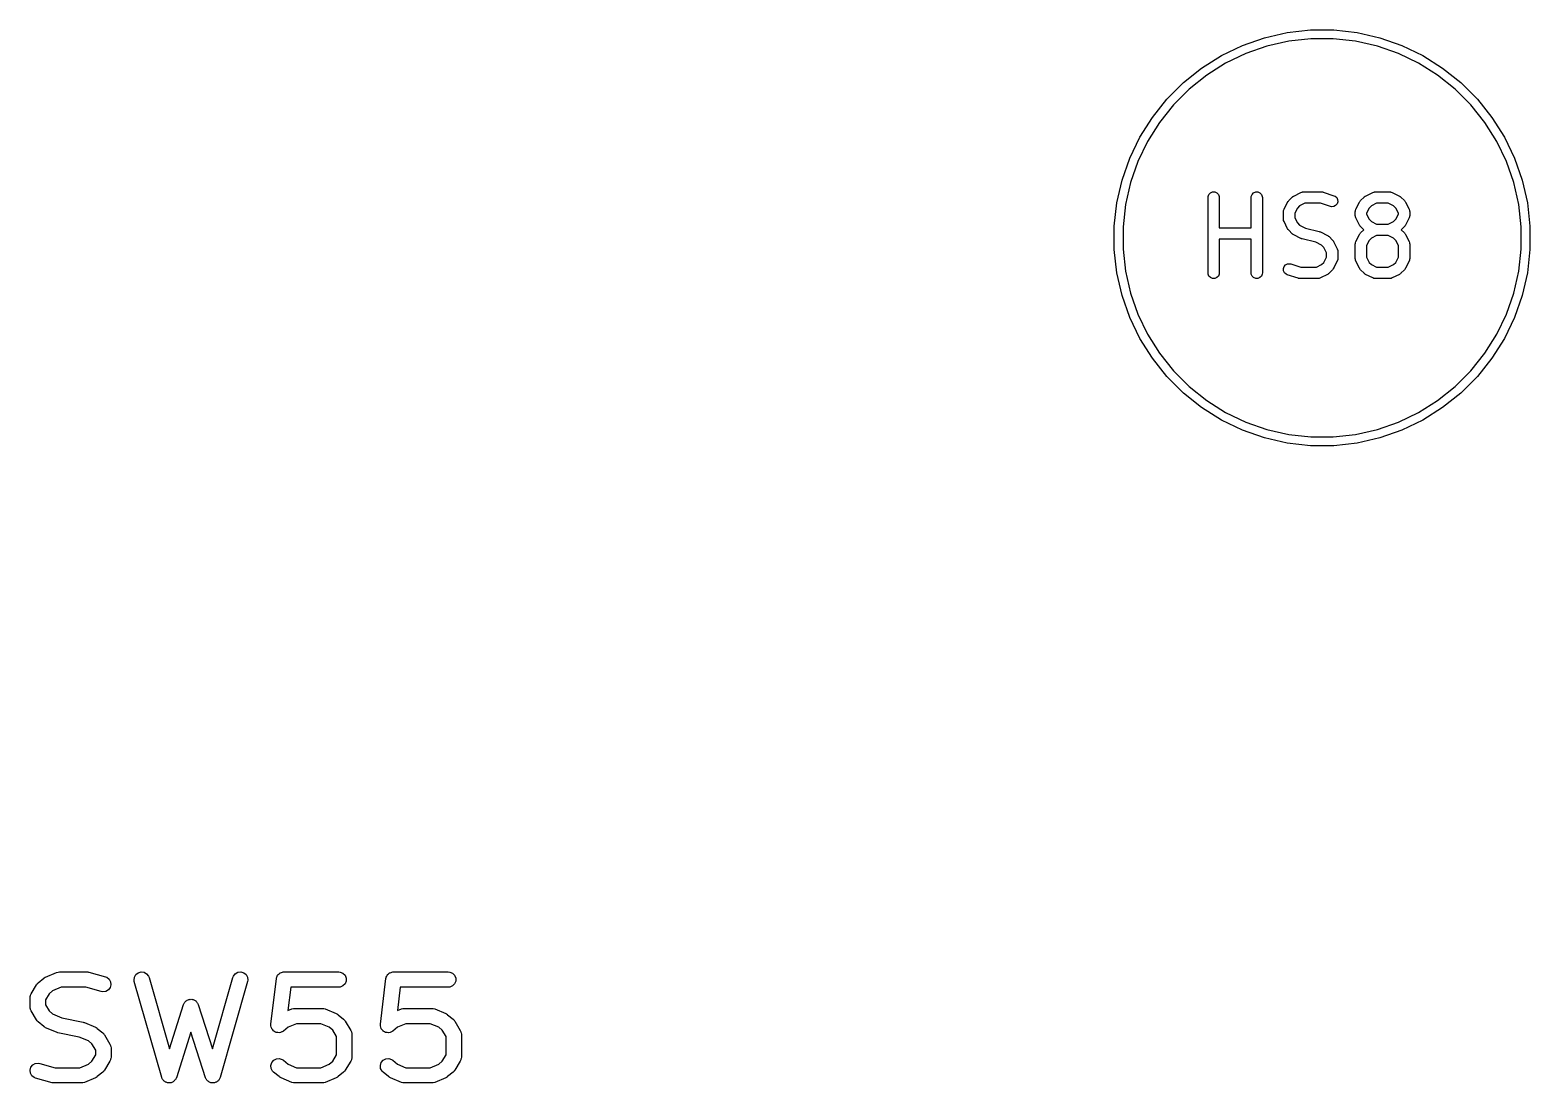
# Model space of a CAD drawing. Extents: x 2.5 to 13.9, y -9.4 to -3.9.
# Drawn here: x 11.767 to 12.55, y -7.878 to -7.328 of the extents above; entities that cross this region are included whole.
import ezdxf

# ---------------------------------------------------------------- set-up
doc = ezdxf.new("R2010")
doc.units = 0
doc.header["$MEASUREMENT"] = 0
doc.layers.add('BLACK', color=7, linetype='CONTINUOUS')

msp = doc.modelspace()

# ---------------------------------------------------------------- linework, layer by layer
at = {"layer": 'BLACK', "linetype": 'CONTINUOUS'}
for p, q in [((12.40031, -7.33645), (12.41181, -7.33243)), ((12.41181, -7.33243), (12.42369, -7.32972)), ((12.42446, -7.33421), (12.41307, -7.33681)), ((12.42369, -7.32972), (12.4358, -7.32835)), ((12.43606, -7.33291), (12.42446, -7.33421)), ((12.4358, -7.32835), (12.44799, -7.32835)), ((12.44773, -7.33291), (12.43606, -7.33291)), ((12.45933, -7.33421), (12.44773, -7.33291)), ((12.44799, -7.32835), (12.4601, -7.32972)), ((12.47071, -7.33681), (12.45933, -7.33421)), ((12.4601, -7.32972), (12.47198, -7.33243)), ((12.47198, -7.33243), (12.48348, -7.33645)), ((12.37901, -7.34822), (12.38933, -7.34174)), ((12.38933, -7.34174), (12.40031, -7.33645)), ((12.40206, -7.34067), (12.39154, -7.34573)), ((12.41307, -7.33681), (12.40206, -7.34067)), ((12.48173, -7.34067), (12.47071, -7.33681)), ((12.49225, -7.34573), (12.48173, -7.34067)), ((12.48348, -7.33645), (12.49446, -7.34174)), ((12.49446, -7.34174), (12.50477, -7.34822)), ((12.36949, -7.35582), (12.37901, -7.34822)), ((12.39154, -7.34573), (12.38165, -7.35194)), ((12.50213, -7.35194), (12.49225, -7.34573)), ((12.50477, -7.34822), (12.5143, -7.35582)), ((12.36087, -7.36444), (12.36949, -7.35582)), ((12.37253, -7.35922), (12.36427, -7.36748)), ((12.38165, -7.35194), (12.37253, -7.35922)), ((12.51126, -7.35922), (12.50213, -7.35194)), ((12.51952, -7.36748), (12.51126, -7.35922)), ((12.5143, -7.35582), (12.52292, -7.36444)), ((12.35327, -7.37396), (12.36087, -7.36444)), ((12.52292, -7.36444), (12.53051, -7.37396)), ((12.34679, -7.38428), (12.35327, -7.37396)), ((12.36427, -7.36748), (12.35699, -7.3766)), ((12.52679, -7.3766), (12.51952, -7.36748)), ((12.53051, -7.37396), (12.537, -7.38428)), ((12.35699, -7.3766), (12.35078, -7.38649)), ((12.53301, -7.38649), (12.52679, -7.3766)), ((12.3415, -7.39526), (12.34679, -7.38428)), ((12.35078, -7.38649), (12.34572, -7.397)), ((12.53807, -7.397), (12.53301, -7.38649)), ((12.537, -7.38428), (12.54228, -7.39526)), ((12.33748, -7.40676), (12.3415, -7.39526)), ((12.34572, -7.397), (12.34186, -7.40802)), ((12.54193, -7.40802), (12.53807, -7.397)), ((12.54228, -7.39526), (12.54631, -7.40676)), ((12.33477, -7.41864), (12.33748, -7.40676)), ((12.34186, -7.40802), (12.33926, -7.41941)), ((12.38238, -7.4152), (12.38282, -7.41413)), ((12.38282, -7.41413), (12.38364, -7.41332)), ((12.38364, -7.41332), (12.3847, -7.41288)), ((12.3847, -7.41288), (12.38585, -7.41288)), ((12.38585, -7.41288), (12.38692, -7.41332)), ((12.38692, -7.41332), (12.38773, -7.41413)), ((12.38773, -7.41413), (12.38817, -7.4152)), ((12.40488, -7.4152), (12.40532, -7.41413)), ((12.40532, -7.41413), (12.40613, -7.41332)), ((12.40613, -7.41332), (12.4072, -7.41288)), ((12.4072, -7.41288), (12.40835, -7.41288)), ((12.40835, -7.41288), (12.40941, -7.41332)), ((12.40941, -7.41332), (12.41023, -7.41413)), ((12.41023, -7.41413), (12.41067, -7.4152)), ((12.42707, -7.41501), (12.43082, -7.41313)), ((12.43082, -7.41313), (12.43136, -7.41292)), ((12.43136, -7.41292), (12.43147, -7.41292)), ((12.43147, -7.41292), (12.43157, -7.41288)), ((12.43157, -7.41288), (12.43214, -7.41282)), ((12.43214, -7.41282), (12.44152, -7.41282)), ((12.44152, -7.41282), (12.44181, -7.41285)), ((12.44181, -7.41285), (12.44189, -7.41284)), ((12.44189, -7.41284), (12.44199, -7.41287)), ((12.44199, -7.41287), (12.44209, -7.41288)), ((12.44209, -7.41288), (12.44217, -7.41291)), ((12.44217, -7.41291), (12.44245, -7.41297)), ((12.44245, -7.41297), (12.44808, -7.41485)), ((12.46457, -7.41501), (12.46832, -7.41313)), ((12.46832, -7.41313), (12.46886, -7.41292)), ((12.46886, -7.41292), (12.46897, -7.41292)), ((12.46897, -7.41292), (12.46906, -7.41288)), ((12.46906, -7.41288), (12.46964, -7.41282)), ((12.46964, -7.41282), (12.47714, -7.41282)), ((12.47714, -7.41282), (12.47772, -7.41288)), ((12.47772, -7.41288), (12.47781, -7.41292)), ((12.47781, -7.41292), (12.47792, -7.41292)), ((12.47792, -7.41292), (12.47846, -7.41313)), ((12.47846, -7.41313), (12.48221, -7.41501)), ((12.54452, -7.41941), (12.54193, -7.40802)), ((12.54631, -7.40676), (12.54902, -7.41864)), ((12.3334, -7.43075), (12.33477, -7.41864)), ((12.33926, -7.41941), (12.33796, -7.43101)), ((12.38232, -7.41577), (12.38238, -7.4152)), ((12.38232, -7.45514), (12.38232, -7.41577)), ((12.38817, -7.4152), (12.38823, -7.41577)), ((12.38823, -7.41577), (12.38823, -7.43157)), ((12.40482, -7.41577), (12.40488, -7.4152)), ((12.40482, -7.43157), (12.40482, -7.41577)), ((12.41067, -7.4152), (12.41073, -7.41577)), ((12.41073, -7.41577), (12.41073, -7.45514)), ((12.4218, -7.42249), (12.422, -7.42195)), ((12.422, -7.42195), (12.42388, -7.4182)), ((12.42388, -7.4182), (12.42404, -7.41795)), ((12.42404, -7.41795), (12.42407, -7.41788)), ((12.42407, -7.41788), (12.42413, -7.4178)), ((12.42413, -7.4178), (12.42419, -7.41771)), ((12.42419, -7.41771), (12.42425, -7.41766)), ((12.42425, -7.41766), (12.42443, -7.41743)), ((12.42443, -7.41743), (12.42631, -7.41556)), ((12.42631, -7.41556), (12.42653, -7.41537)), ((12.42653, -7.41537), (12.42658, -7.41531)), ((12.42658, -7.41531), (12.42667, -7.41526)), ((12.42667, -7.41526), (12.42675, -7.41519)), ((12.42675, -7.41519), (12.42683, -7.41516)), ((12.42683, -7.41516), (12.42707, -7.41501)), ((12.42895, -7.42127), (12.4276, -7.42397)), ((12.43014, -7.42007), (12.42895, -7.42127)), ((12.43284, -7.41873), (12.43014, -7.42007)), ((12.44104, -7.41873), (12.43284, -7.41873)), ((12.44621, -7.42045), (12.44104, -7.41873)), ((12.44677, -7.42058), (12.44621, -7.42045)), ((12.44792, -7.4205), (12.44677, -7.42058)), ((12.44895, -7.41998), (12.44792, -7.4205)), ((12.44808, -7.41485), (12.44861, -7.41508)), ((12.44861, -7.41508), (12.44948, -7.41584)), ((12.44971, -7.41911), (12.44895, -7.41998)), ((12.44948, -7.41584), (12.44999, -7.41687)), ((12.45007, -7.41802), (12.44971, -7.41911)), ((12.44999, -7.41687), (12.45007, -7.41802)), ((12.45929, -7.42249), (12.4595, -7.42195)), ((12.4595, -7.42195), (12.46137, -7.4182)), ((12.46137, -7.4182), (12.46153, -7.41795)), ((12.46153, -7.41795), (12.46156, -7.41788)), ((12.46156, -7.41788), (12.46163, -7.4178)), ((12.46163, -7.4178), (12.46168, -7.41771)), ((12.46168, -7.41771), (12.46174, -7.41766)), ((12.46174, -7.41766), (12.46193, -7.41743)), ((12.46193, -7.41743), (12.4638, -7.41556)), ((12.4638, -7.41556), (12.46403, -7.41537)), ((12.46403, -7.41537), (12.46408, -7.41531)), ((12.46408, -7.41531), (12.46417, -7.41526)), ((12.46417, -7.41526), (12.46425, -7.41519)), ((12.46425, -7.41519), (12.46432, -7.41516)), ((12.46432, -7.41516), (12.46457, -7.41501)), ((12.46644, -7.42127), (12.46509, -7.42397)), ((12.46764, -7.42007), (12.46644, -7.42127)), ((12.47034, -7.41873), (12.46764, -7.42007)), ((12.47644, -7.41873), (12.47034, -7.41873)), ((12.47914, -7.42007), (12.47644, -7.41873)), ((12.48034, -7.42127), (12.47914, -7.42007)), ((12.48169, -7.42397), (12.48034, -7.42127)), ((12.48221, -7.41501), (12.48246, -7.41516)), ((12.48246, -7.41516), (12.48253, -7.41519)), ((12.48253, -7.41519), (12.48261, -7.41526)), ((12.48261, -7.41526), (12.4827, -7.41531)), ((12.4827, -7.41531), (12.48275, -7.41537)), ((12.48275, -7.41537), (12.48298, -7.41556)), ((12.48298, -7.41556), (12.48485, -7.41743)), ((12.48485, -7.41743), (12.48504, -7.41766)), ((12.48504, -7.41766), (12.4851, -7.41771)), ((12.4851, -7.41771), (12.48515, -7.4178)), ((12.48515, -7.4178), (12.48522, -7.41788)), ((12.48522, -7.41788), (12.48525, -7.41795)), ((12.48525, -7.41795), (12.4854, -7.4182)), ((12.4854, -7.4182), (12.48728, -7.42195)), ((12.48728, -7.42195), (12.48749, -7.42249)), ((12.54583, -7.43101), (12.54452, -7.41941)), ((12.54902, -7.41864), (12.55038, -7.43075)), ((12.42169, -7.42327), (12.42175, -7.4227)), ((12.42169, -7.42702), (12.42169, -7.42327)), ((12.42175, -7.4276), (12.42169, -7.42702)), ((12.42175, -7.4227), (12.42179, -7.4226)), ((12.42179, -7.4277), (12.42175, -7.4276)), ((12.42179, -7.4226), (12.4218, -7.42249)), ((12.4218, -7.4278), (12.42179, -7.4277)), ((12.422, -7.42834), (12.4218, -7.4278)), ((12.42388, -7.43209), (12.422, -7.42834)), ((12.4276, -7.42397), (12.4276, -7.42632)), ((12.4276, -7.42632), (12.42895, -7.42902)), ((12.42895, -7.42902), (12.43014, -7.43022)), ((12.45919, -7.42327), (12.45925, -7.4227)), ((12.45919, -7.42515), (12.45919, -7.42327)), ((12.45925, -7.42572), (12.45919, -7.42515)), ((12.45925, -7.4227), (12.45929, -7.4226)), ((12.45929, -7.42582), (12.45925, -7.42572)), ((12.45929, -7.4226), (12.45929, -7.42249)), ((12.45929, -7.42593), (12.45929, -7.42582)), ((12.4595, -7.42647), (12.45929, -7.42593)), ((12.46137, -7.43022), (12.4595, -7.42647)), ((12.46509, -7.42397), (12.46509, -7.42445)), ((12.46509, -7.42445), (12.46644, -7.42715)), ((12.46644, -7.42715), (12.46764, -7.42834)), ((12.46764, -7.42834), (12.47034, -7.42969)), ((12.47034, -7.42969), (12.47644, -7.42969)), ((12.47644, -7.42969), (12.47914, -7.42834)), ((12.47914, -7.42834), (12.48034, -7.42715)), ((12.48034, -7.42715), (12.48169, -7.42445)), ((12.48169, -7.42445), (12.48169, -7.42397)), ((12.48728, -7.42647), (12.4854, -7.43022)), ((12.48749, -7.42593), (12.48728, -7.42647)), ((12.48749, -7.42249), (12.48749, -7.4226)), ((12.48749, -7.4226), (12.48753, -7.4227)), ((12.48753, -7.42572), (12.48749, -7.42582)), ((12.48749, -7.42582), (12.48749, -7.42593)), ((12.48753, -7.4227), (12.48759, -7.42327)), ((12.48759, -7.42515), (12.48753, -7.42572)), ((12.48759, -7.42327), (12.48759, -7.42515)), ((12.3334, -7.43101), (12.3334, -7.43075)), ((12.3334, -7.44294), (12.3334, -7.43101)), ((12.33796, -7.43101), (12.33796, -7.44268)), ((12.38823, -7.43157), (12.40482, -7.43157)), ((12.40482, -7.43747), (12.38823, -7.43747)), ((12.38823, -7.43747), (12.38823, -7.45514)), ((12.40482, -7.45514), (12.40482, -7.43747)), ((12.42404, -7.43234), (12.42388, -7.43209)), ((12.42407, -7.43241), (12.42404, -7.43234)), ((12.42413, -7.43249), (12.42407, -7.43241)), ((12.42419, -7.43258), (12.42413, -7.43249)), ((12.42425, -7.43263), (12.42419, -7.43258)), ((12.42443, -7.43286), (12.42425, -7.43263)), ((12.42631, -7.43473), (12.42443, -7.43286)), ((12.42653, -7.43492), (12.42631, -7.43473)), ((12.42658, -7.43498), (12.42653, -7.43492)), ((12.42667, -7.43503), (12.42658, -7.43498)), ((12.42675, -7.4351), (12.42667, -7.43503)), ((12.42683, -7.43513), (12.42675, -7.4351)), ((12.42707, -7.43529), (12.42683, -7.43513)), ((12.43082, -7.43716), (12.42707, -7.43529)), ((12.43014, -7.43022), (12.43318, -7.43173)), ((12.43087, -7.43718), (12.43082, -7.43716)), ((12.43088, -7.43719), (12.43087, -7.43718)), ((12.43113, -7.43728), (12.43088, -7.43719)), ((12.43136, -7.43737), (12.43113, -7.43728)), ((12.43139, -7.43737), (12.43136, -7.43737)), ((12.43143, -7.43738), (12.43139, -7.43737)), ((12.43861, -7.43918), (12.43143, -7.43738)), ((12.43318, -7.43173), (12.44036, -7.43353)), ((12.44036, -7.43353), (12.4404, -7.43355)), ((12.4404, -7.43355), (12.44042, -7.43355)), ((12.44042, -7.43355), (12.44066, -7.43364)), ((12.44066, -7.43364), (12.44091, -7.43372)), ((12.44091, -7.43372), (12.44092, -7.43374)), ((12.44092, -7.43374), (12.44096, -7.43375)), ((12.44096, -7.43375), (12.44471, -7.43563)), ((12.44471, -7.43563), (12.44496, -7.43578)), ((12.44496, -7.43578), (12.44503, -7.43581)), ((12.44503, -7.43581), (12.44511, -7.43588)), ((12.44511, -7.43588), (12.4452, -7.43594)), ((12.4452, -7.43594), (12.44526, -7.436)), ((12.44526, -7.436), (12.44548, -7.43618)), ((12.44548, -7.43618), (12.44736, -7.43806)), ((12.4595, -7.43882), (12.46137, -7.43507)), ((12.46153, -7.43046), (12.46137, -7.43022)), ((12.46137, -7.43507), (12.46153, -7.43483)), ((12.46156, -7.43054), (12.46153, -7.43046)), ((12.46153, -7.43483), (12.46156, -7.43475)), ((12.46163, -7.43062), (12.46156, -7.43054)), ((12.46156, -7.43475), (12.46163, -7.43467)), ((12.46168, -7.43071), (12.46163, -7.43062)), ((12.46163, -7.43467), (12.46168, -7.43458)), ((12.46174, -7.43076), (12.46168, -7.43071)), ((12.46168, -7.43458), (12.46174, -7.43453)), ((12.46193, -7.43098), (12.46174, -7.43076)), ((12.46174, -7.43453), (12.46193, -7.43431)), ((12.46359, -7.43265), (12.46193, -7.43098)), ((12.46193, -7.43431), (12.46359, -7.43265)), ((12.46764, -7.43695), (12.46644, -7.43814)), ((12.47034, -7.4356), (12.46764, -7.43695)), ((12.47644, -7.4356), (12.47034, -7.4356)), ((12.47914, -7.43695), (12.47644, -7.4356)), ((12.48034, -7.43814), (12.47914, -7.43695)), ((12.48485, -7.43098), (12.48319, -7.43265)), ((12.48319, -7.43265), (12.48485, -7.43431)), ((12.48504, -7.43076), (12.48485, -7.43098)), ((12.48485, -7.43431), (12.48504, -7.43453)), ((12.4851, -7.43071), (12.48504, -7.43076)), ((12.48504, -7.43453), (12.4851, -7.43458)), ((12.48515, -7.43062), (12.4851, -7.43071)), ((12.4851, -7.43458), (12.48515, -7.43467)), ((12.48522, -7.43054), (12.48515, -7.43062)), ((12.48515, -7.43467), (12.48522, -7.43475)), ((12.48525, -7.43046), (12.48522, -7.43054)), ((12.48522, -7.43475), (12.48525, -7.43483)), ((12.4854, -7.43022), (12.48525, -7.43046)), ((12.48525, -7.43483), (12.4854, -7.43507)), ((12.4854, -7.43507), (12.48728, -7.43882)), ((12.54583, -7.44268), (12.54583, -7.43101)), ((12.55038, -7.43075), (12.55038, -7.44294)), ((12.33477, -7.45504), (12.3334, -7.44294)), ((12.33796, -7.44268), (12.33926, -7.45428)), ((12.44164, -7.4407), (12.43861, -7.43918)), ((12.44284, -7.44189), (12.44164, -7.4407)), ((12.44419, -7.44459), (12.44284, -7.44189)), ((12.44419, -7.44695), (12.44419, -7.44459)), ((12.44736, -7.43806), (12.44754, -7.43828)), ((12.44754, -7.43828), (12.4476, -7.43833)), ((12.4476, -7.43833), (12.44766, -7.43842)), ((12.44766, -7.43842), (12.44772, -7.4385)), ((12.44772, -7.4385), (12.44775, -7.43858)), ((12.44775, -7.43858), (12.44791, -7.43882)), ((12.44791, -7.43882), (12.44978, -7.44257)), ((12.44978, -7.44257), (12.44999, -7.44311)), ((12.44999, -7.44311), (12.45, -7.44322)), ((12.45, -7.44322), (12.45004, -7.44332)), ((12.45004, -7.44332), (12.4501, -7.44389)), ((12.4501, -7.44389), (12.4501, -7.44764)), ((12.45919, -7.44014), (12.45925, -7.43957)), ((12.45919, -7.44764), (12.45919, -7.44014)), ((12.45925, -7.43957), (12.45929, -7.43947)), ((12.45929, -7.43936), (12.4595, -7.43882)), ((12.45929, -7.43947), (12.45929, -7.43936)), ((12.46644, -7.43814), (12.46509, -7.44084)), ((12.46509, -7.44084), (12.46509, -7.44695)), ((12.48169, -7.44084), (12.48034, -7.43814)), ((12.48169, -7.44695), (12.48169, -7.44084)), ((12.48728, -7.43882), (12.48749, -7.43936)), ((12.48749, -7.43936), (12.48749, -7.43947)), ((12.48749, -7.43947), (12.48753, -7.43957)), ((12.48753, -7.43957), (12.48759, -7.44014)), ((12.48759, -7.44014), (12.48759, -7.44764)), ((12.54452, -7.45428), (12.54583, -7.44268)), ((12.55038, -7.44294), (12.54902, -7.45504)), ((12.42172, -7.4529), (12.42208, -7.45181)), ((12.4218, -7.45405), (12.42172, -7.4529)), ((12.42208, -7.45181), (12.42284, -7.45094)), ((12.42284, -7.45094), (12.42387, -7.45042)), ((12.42387, -7.45042), (12.42502, -7.45034)), ((12.42502, -7.45034), (12.42558, -7.45047)), ((12.42558, -7.45047), (12.43075, -7.45219)), ((12.43075, -7.45219), (12.43895, -7.45219)), ((12.43895, -7.45219), (12.44164, -7.45084)), ((12.44164, -7.45084), (12.44284, -7.44964)), ((12.44284, -7.44964), (12.44419, -7.44695)), ((12.44754, -7.45325), (12.44736, -7.45348)), ((12.4476, -7.4532), (12.44754, -7.45325)), ((12.44766, -7.45311), (12.4476, -7.4532)), ((12.44772, -7.45303), (12.44766, -7.45311)), ((12.44775, -7.45296), (12.44772, -7.45303)), ((12.44791, -7.45271), (12.44775, -7.45296)), ((12.44978, -7.44896), (12.44791, -7.45271)), ((12.44999, -7.44842), (12.44978, -7.44896)), ((12.45, -7.44832), (12.44999, -7.44842)), ((12.45004, -7.44822), (12.45, -7.44832)), ((12.4501, -7.44764), (12.45004, -7.44822)), ((12.45925, -7.44822), (12.45919, -7.44764)), ((12.45929, -7.44832), (12.45925, -7.44822)), ((12.45929, -7.44842), (12.45929, -7.44832)), ((12.4595, -7.44896), (12.45929, -7.44842)), ((12.46137, -7.45271), (12.4595, -7.44896)), ((12.46153, -7.45296), (12.46137, -7.45271)), ((12.46156, -7.45303), (12.46153, -7.45296)), ((12.46163, -7.45311), (12.46156, -7.45303)), ((12.46168, -7.4532), (12.46163, -7.45311)), ((12.46174, -7.45325), (12.46168, -7.4532)), ((12.46193, -7.45348), (12.46174, -7.45325)), ((12.46509, -7.44695), (12.46644, -7.44964)), ((12.46644, -7.44964), (12.46764, -7.45084)), ((12.46764, -7.45084), (12.47034, -7.45219)), ((12.47034, -7.45219), (12.47644, -7.45219)), ((12.47644, -7.45219), (12.47914, -7.45084)), ((12.47914, -7.45084), (12.48034, -7.44964)), ((12.48034, -7.44964), (12.48169, -7.44695)), ((12.48504, -7.45325), (12.48485, -7.45348)), ((12.4851, -7.4532), (12.48504, -7.45325)), ((12.48515, -7.45311), (12.4851, -7.4532)), ((12.48522, -7.45303), (12.48515, -7.45311)), ((12.48525, -7.45296), (12.48522, -7.45303)), ((12.4854, -7.45271), (12.48525, -7.45296)), ((12.48728, -7.44896), (12.4854, -7.45271)), ((12.48749, -7.44842), (12.48728, -7.44896)), ((12.48753, -7.44822), (12.48749, -7.44832)), ((12.48749, -7.44832), (12.48749, -7.44842)), ((12.48759, -7.44764), (12.48753, -7.44822)), ((12.33748, -7.46692), (12.33477, -7.45504)), ((12.33926, -7.45428), (12.34186, -7.46566)), ((12.38238, -7.45572), (12.38232, -7.45514)), ((12.38282, -7.45678), (12.38238, -7.45572)), ((12.38364, -7.4576), (12.38282, -7.45678)), ((12.3847, -7.45804), (12.38364, -7.4576)), ((12.38585, -7.45804), (12.3847, -7.45804)), ((12.38692, -7.4576), (12.38585, -7.45804)), ((12.38773, -7.45678), (12.38692, -7.4576)), ((12.38817, -7.45572), (12.38773, -7.45678)), ((12.38823, -7.45514), (12.38817, -7.45572)), ((12.40488, -7.45572), (12.40482, -7.45514)), ((12.40532, -7.45678), (12.40488, -7.45572)), ((12.40613, -7.4576), (12.40532, -7.45678)), ((12.4072, -7.45804), (12.40613, -7.4576)), ((12.40835, -7.45804), (12.4072, -7.45804)), ((12.40941, -7.4576), (12.40835, -7.45804)), ((12.41023, -7.45678), (12.40941, -7.4576)), ((12.41067, -7.45572), (12.41023, -7.45678)), ((12.41073, -7.45514), (12.41067, -7.45572)), ((12.42231, -7.45508), (12.4218, -7.45405)), ((12.42318, -7.45583), (12.42231, -7.45508)), ((12.42371, -7.45607), (12.42318, -7.45583)), ((12.42934, -7.45794), (12.42371, -7.45607)), ((12.42962, -7.45801), (12.42934, -7.45794)), ((12.42969, -7.45804), (12.42962, -7.45801)), ((12.4298, -7.45805), (12.42969, -7.45804)), ((12.4299, -7.45807), (12.4298, -7.45805)), ((12.42998, -7.45807), (12.4299, -7.45807)), ((12.43027, -7.4581), (12.42998, -7.45807)), ((12.43964, -7.4581), (12.43027, -7.4581)), ((12.44022, -7.45804), (12.43964, -7.4581)), ((12.44032, -7.458), (12.44022, -7.45804)), ((12.44042, -7.45799), (12.44032, -7.458)), ((12.44096, -7.45778), (12.44042, -7.45799)), ((12.44471, -7.45591), (12.44096, -7.45778)), ((12.44496, -7.45575), (12.44471, -7.45591)), ((12.44503, -7.45572), (12.44496, -7.45575)), ((12.44511, -7.45566), (12.44503, -7.45572)), ((12.4452, -7.4556), (12.44511, -7.45566)), ((12.44526, -7.45554), (12.4452, -7.4556)), ((12.44548, -7.45536), (12.44526, -7.45554)), ((12.44736, -7.45348), (12.44548, -7.45536)), ((12.4638, -7.45536), (12.46193, -7.45348)), ((12.46403, -7.45554), (12.4638, -7.45536)), ((12.46408, -7.4556), (12.46403, -7.45554)), ((12.46417, -7.45566), (12.46408, -7.4556)), ((12.46425, -7.45572), (12.46417, -7.45566)), ((12.46432, -7.45575), (12.46425, -7.45572)), ((12.46457, -7.45591), (12.46432, -7.45575)), ((12.46832, -7.45778), (12.46457, -7.45591)), ((12.46886, -7.45799), (12.46832, -7.45778)), ((12.46897, -7.458), (12.46886, -7.45799)), ((12.46906, -7.45804), (12.46897, -7.458)), ((12.46964, -7.4581), (12.46906, -7.45804)), ((12.47714, -7.4581), (12.46964, -7.4581)), ((12.47772, -7.45804), (12.47714, -7.4581)), ((12.47781, -7.458), (12.47772, -7.45804)), ((12.47792, -7.45799), (12.47781, -7.458)), ((12.47846, -7.45778), (12.47792, -7.45799)), ((12.48221, -7.45591), (12.47846, -7.45778)), ((12.48246, -7.45575), (12.48221, -7.45591)), ((12.48253, -7.45572), (12.48246, -7.45575)), ((12.48261, -7.45566), (12.48253, -7.45572)), ((12.4827, -7.4556), (12.48261, -7.45566)), ((12.48275, -7.45554), (12.4827, -7.4556)), ((12.48298, -7.45536), (12.48275, -7.45554)), ((12.48485, -7.45348), (12.48298, -7.45536)), ((12.54193, -7.46566), (12.54452, -7.45428)), ((12.54902, -7.45504), (12.54631, -7.46692)), ((12.3415, -7.47843), (12.33748, -7.46692)), ((12.34186, -7.46566), (12.34572, -7.47668)), ((12.53807, -7.47668), (12.54193, -7.46566)), ((12.54631, -7.46692), (12.54228, -7.47843)), ((12.34572, -7.47668), (12.35078, -7.4872)), ((12.53301, -7.4872), (12.53807, -7.47668)), ((12.34679, -7.4894), (12.3415, -7.47843)), ((12.54228, -7.47843), (12.537, -7.4894)), ((12.35327, -7.49972), (12.34679, -7.4894)), ((12.35078, -7.4872), (12.35699, -7.49708)), ((12.52679, -7.49708), (12.53301, -7.4872)), ((12.537, -7.4894), (12.53051, -7.49972)), ((12.36087, -7.50925), (12.35327, -7.49972)), ((12.35699, -7.49708), (12.36427, -7.50621)), ((12.51952, -7.50621), (12.52679, -7.49708)), ((12.53051, -7.49972), (12.52292, -7.50925)), ((12.36427, -7.50621), (12.37253, -7.51446)), ((12.51126, -7.51446), (12.51952, -7.50621)), ((12.36949, -7.51787), (12.36087, -7.50925)), ((12.37253, -7.51446), (12.38165, -7.52174)), ((12.50213, -7.52174), (12.51126, -7.51446)), ((12.52292, -7.50925), (12.5143, -7.51787)), ((12.37901, -7.52546), (12.36949, -7.51787)), ((12.38165, -7.52174), (12.39154, -7.52795)), ((12.49225, -7.52795), (12.50213, -7.52174)), ((12.5143, -7.51787), (12.50477, -7.52546)), ((12.38933, -7.53195), (12.37901, -7.52546)), ((12.39154, -7.52795), (12.40206, -7.53302)), ((12.48173, -7.53302), (12.49225, -7.52795)), ((12.50477, -7.52546), (12.49446, -7.53195)), ((12.40031, -7.53723), (12.38933, -7.53195)), ((12.41181, -7.54126), (12.40031, -7.53723)), ((12.40206, -7.53302), (12.41307, -7.53687)), ((12.41307, -7.53687), (12.42446, -7.53947)), ((12.45933, -7.53947), (12.47071, -7.53687)), ((12.47071, -7.53687), (12.48173, -7.53302)), ((12.48348, -7.53723), (12.47198, -7.54126)), ((12.49446, -7.53195), (12.48348, -7.53723)), ((12.42369, -7.54397), (12.41181, -7.54126)), ((12.4358, -7.54533), (12.42369, -7.54397)), ((12.42446, -7.53947), (12.43606, -7.54078)), ((12.44799, -7.54533), (12.4358, -7.54533)), ((12.43606, -7.54078), (12.44773, -7.54078)), ((12.44773, -7.54078), (12.45933, -7.53947)), ((12.4601, -7.54397), (12.44799, -7.54533)), ((12.47198, -7.54126), (12.4601, -7.54397)), ((11.77565, -7.82267), (11.78137, -7.82029)), ((11.78137, -7.82029), (11.78212, -7.82006)), ((11.78212, -7.82006), (11.7829, -7.81998)), ((11.78212, -7.82006), (11.78212, -7.82006)), ((11.78212, -7.82006), (11.78212, -7.82006)), ((11.7829, -7.81998), (11.79719, -7.81998)), ((11.79719, -7.81998), (11.79741, -7.82)), ((11.79741, -7.82), (11.79749, -7.81999)), ((11.79749, -7.81999), (11.79773, -7.82004)), ((11.79773, -7.82004), (11.79797, -7.82006)), ((11.79797, -7.82006), (11.79805, -7.82009)), ((11.79805, -7.82009), (11.79826, -7.82013)), ((11.79826, -7.82013), (11.80683, -7.82251)), ((11.82271, -7.8214), (11.82393, -7.82042)), ((11.82393, -7.82042), (11.82543, -7.82)), ((11.82543, -7.82), (11.82698, -7.82017)), ((11.82698, -7.82017), (11.82835, -7.82093)), ((11.82835, -7.82093), (11.82932, -7.82215)), ((11.87363, -7.82215), (11.8746, -7.82093)), ((11.8746, -7.82093), (11.87597, -7.82017)), ((11.87597, -7.82017), (11.87752, -7.82)), ((11.87752, -7.82), (11.87902, -7.82042)), ((11.87902, -7.82042), (11.88024, -7.8214)), ((11.89701, -7.82138), (11.89744, -7.82104)), ((11.89744, -7.82104), (11.89782, -7.82066)), ((11.89782, -7.82066), (11.89805, -7.82056)), ((11.89805, -7.82056), (11.89824, -7.82042)), ((11.89824, -7.82042), (11.89876, -7.82027)), ((11.89876, -7.82027), (11.89927, -7.82006)), ((11.89927, -7.82006), (11.89964, -7.82002)), ((11.89964, -7.82002), (11.89974, -7.81999)), ((11.89974, -7.81999), (11.89982, -7.82)), ((11.89982, -7.82), (11.90005, -7.81998)), ((11.90005, -7.81998), (11.92862, -7.81998)), ((11.92862, -7.81998), (11.9294, -7.82006)), ((11.9294, -7.82006), (11.93084, -7.82066)), ((11.93084, -7.82066), (11.93194, -7.82176)), ((11.95415, -7.82138), (11.95458, -7.82104)), ((11.95458, -7.82104), (11.95497, -7.82066)), ((11.95497, -7.82066), (11.95519, -7.82056)), ((11.95519, -7.82056), (11.95538, -7.82042)), ((11.95538, -7.82042), (11.95591, -7.82027)), ((11.95591, -7.82027), (11.95641, -7.82006)), ((11.95641, -7.82006), (11.95678, -7.82002)), ((11.95678, -7.82002), (11.95688, -7.81999)), ((11.95688, -7.81999), (11.95697, -7.82)), ((11.95697, -7.82), (11.95719, -7.81998)), ((11.95719, -7.81998), (11.98576, -7.81998)), ((11.98576, -7.81998), (11.98654, -7.82006)), ((11.98654, -7.82006), (11.98798, -7.82066)), ((11.98798, -7.82066), (11.98909, -7.82176)), ((11.76805, -7.83145), (11.7709, -7.82669)), ((11.7709, -7.82669), (11.77117, -7.82632)), ((11.77117, -7.82632), (11.77122, -7.82623)), ((11.77122, -7.82623), (11.7713, -7.82615)), ((11.7713, -7.82615), (11.77137, -7.82606)), ((11.77137, -7.82606), (11.77145, -7.826)), ((11.77145, -7.826), (11.77177, -7.82567)), ((11.77177, -7.82567), (11.77463, -7.82329)), ((11.77463, -7.82329), (11.77489, -7.82311)), ((11.77489, -7.82311), (11.77496, -7.82304)), ((11.77496, -7.82304), (11.77512, -7.82295)), ((11.77512, -7.82295), (11.77528, -7.82285)), ((11.77528, -7.82285), (11.77537, -7.82282)), ((11.77537, -7.82282), (11.77565, -7.82267)), ((11.7837, -7.82798), (11.77929, -7.82982)), ((11.79664, -7.82798), (11.7837, -7.82798)), ((11.80469, -7.83022), (11.79664, -7.82798)), ((11.80683, -7.82251), (11.80756, -7.82279)), ((11.80756, -7.82279), (11.80879, -7.82375)), ((11.80933, -7.82817), (11.80837, -7.82939)), ((11.80879, -7.82375), (11.80956, -7.82511)), ((11.80975, -7.82666), (11.80933, -7.82817)), ((11.80956, -7.82511), (11.80975, -7.82666)), ((11.82177, -7.82431), (11.82195, -7.82276)), ((11.82192, -7.82508), (11.82177, -7.82431)), ((11.8362, -7.87508), (11.82192, -7.82508)), ((11.82195, -7.82276), (11.82271, -7.8214)), ((11.82932, -7.82215), (11.82961, -7.82288)), ((11.82961, -7.82288), (11.84026, -7.86018)), ((11.86269, -7.86018), (11.87334, -7.82288)), ((11.88104, -7.82508), (11.86675, -7.87508)), ((11.87334, -7.82288), (11.87363, -7.82215)), ((11.88024, -7.8214), (11.881, -7.82276)), ((11.881, -7.82276), (11.88118, -7.82431)), ((11.88118, -7.82431), (11.88104, -7.82508)), ((11.89322, -7.84732), (11.89608, -7.82351)), ((11.89608, -7.82351), (11.89612, -7.82329)), ((11.89612, -7.8232), (11.89616, -7.8231)), ((11.89612, -7.82329), (11.89612, -7.8232)), ((11.89616, -7.8231), (11.89625, -7.82274)), ((11.89625, -7.82274), (11.89651, -7.82226)), ((11.89651, -7.82226), (11.89672, -7.82176)), ((11.89672, -7.82176), (11.89689, -7.82159)), ((11.89689, -7.82159), (11.89701, -7.82138)), ((11.9036, -7.82798), (11.90213, -7.84021)), ((11.92862, -7.82798), (11.9036, -7.82798)), ((11.9294, -7.82791), (11.92862, -7.82798)), ((11.93084, -7.82731), (11.9294, -7.82791)), ((11.93194, -7.8262), (11.93084, -7.82731)), ((11.93194, -7.82176), (11.93254, -7.8232)), ((11.93254, -7.82476), (11.93194, -7.8262)), ((11.93254, -7.8232), (11.93254, -7.82476)), ((11.95036, -7.84732), (11.95322, -7.82351)), ((11.95322, -7.82351), (11.95327, -7.82329)), ((11.95327, -7.8232), (11.95331, -7.8231)), ((11.95327, -7.82329), (11.95327, -7.8232)), ((11.95331, -7.8231), (11.95339, -7.82274)), ((11.95339, -7.82274), (11.95366, -7.82226)), ((11.95366, -7.82226), (11.95386, -7.82176)), ((11.95386, -7.82176), (11.95403, -7.82159)), ((11.95403, -7.82159), (11.95415, -7.82138)), ((11.96074, -7.82798), (11.95927, -7.84021)), ((11.98576, -7.82798), (11.96074, -7.82798)), ((11.98654, -7.82791), (11.98576, -7.82798)), ((11.98798, -7.82731), (11.98654, -7.82791)), ((11.98909, -7.8262), (11.98798, -7.82731)), ((11.98909, -7.82176), (11.98968, -7.8232)), ((11.98968, -7.82476), (11.98909, -7.8262)), ((11.98968, -7.8232), (11.98968, -7.82476)), ((11.76748, -7.83351), (11.76755, -7.83273)), ((11.76748, -7.83827), (11.76748, -7.83351)), ((11.76755, -7.83273), (11.76767, -7.83245)), ((11.76767, -7.83245), (11.76771, -7.83216)), ((11.76771, -7.83216), (11.76805, -7.83145)), ((11.77741, -7.83138), (11.77548, -7.83461)), ((11.77548, -7.83461), (11.77548, -7.83716)), ((11.77929, -7.82982), (11.77741, -7.83138)), ((11.80546, -7.83035), (11.80469, -7.83022)), ((11.80701, -7.83016), (11.80546, -7.83035)), ((11.80837, -7.82939), (11.80701, -7.83016)), ((11.84767, -7.83705), (11.84798, -7.83633)), ((11.84798, -7.83633), (11.84819, -7.83607)), ((11.84819, -7.83607), (11.84835, -7.83578)), ((11.84835, -7.83578), (11.84869, -7.83548)), ((11.84869, -7.83548), (11.84899, -7.83514)), ((11.84899, -7.83514), (11.84928, -7.83499)), ((11.84928, -7.83499), (11.84954, -7.83477)), ((11.84954, -7.83477), (11.84997, -7.83463)), ((11.84997, -7.83463), (11.85037, -7.83442)), ((11.85037, -7.83442), (11.85071, -7.8344)), ((11.85071, -7.8344), (11.85102, -7.83429)), ((11.85102, -7.83429), (11.85148, -7.83433)), ((11.85148, -7.83433), (11.85193, -7.83429)), ((11.85193, -7.83429), (11.85225, -7.8344)), ((11.85225, -7.8344), (11.85258, -7.83442)), ((11.85258, -7.83442), (11.85298, -7.83463)), ((11.85298, -7.83463), (11.85341, -7.83477)), ((11.85341, -7.83477), (11.85367, -7.83499)), ((11.85367, -7.83499), (11.85397, -7.83514)), ((11.85397, -7.83514), (11.85426, -7.83548)), ((11.85426, -7.83548), (11.85461, -7.83578)), ((11.85461, -7.83578), (11.85476, -7.83607)), ((11.85476, -7.83607), (11.85497, -7.83633)), ((11.85497, -7.83633), (11.85529, -7.83705)), ((11.76755, -7.83905), (11.76748, -7.83827)), ((11.76767, -7.83932), (11.76755, -7.83905)), ((11.76771, -7.83962), (11.76767, -7.83932)), ((11.76805, -7.84033), (11.76771, -7.83962)), ((11.7709, -7.84509), (11.76805, -7.84033)), ((11.77548, -7.83716), (11.77741, -7.84039)), ((11.77741, -7.84039), (11.77929, -7.84195)), ((11.77929, -7.84195), (11.78409, -7.84395)), ((11.78409, -7.84395), (11.79515, -7.84626)), ((11.84026, -7.86018), (11.84767, -7.83705)), ((11.85529, -7.83705), (11.86269, -7.86018)), ((11.90213, -7.84021), (11.90422, -7.83934)), ((11.90422, -7.83934), (11.90497, -7.83911)), ((11.90497, -7.83911), (11.90498, -7.83911)), ((11.90498, -7.83911), (11.90576, -7.83903)), ((11.90498, -7.83911), (11.90498, -7.83911)), ((11.90576, -7.83903), (11.92005, -7.83903)), ((11.92005, -7.83903), (11.92083, -7.83911)), ((11.92083, -7.83911), (11.92083, -7.83911)), ((11.92083, -7.83911), (11.92084, -7.83911)), ((11.92084, -7.83911), (11.92159, -7.83934)), ((11.92159, -7.83934), (11.9273, -7.84172)), ((11.9273, -7.84172), (11.92758, -7.84187)), ((11.92758, -7.84187), (11.92767, -7.8419)), ((11.92767, -7.8419), (11.92783, -7.842)), ((11.92783, -7.842), (11.92799, -7.84209)), ((11.92799, -7.84209), (11.92806, -7.84216)), ((11.92806, -7.84216), (11.92832, -7.84234)), ((11.92832, -7.84234), (11.93118, -7.84472)), ((11.93118, -7.84472), (11.9315, -7.84504)), ((11.95927, -7.84021), (11.96137, -7.83934)), ((11.96137, -7.83934), (11.96212, -7.83911)), ((11.96212, -7.83911), (11.9629, -7.83903)), ((11.96212, -7.83911), (11.96212, -7.83911)), ((11.96212, -7.83911), (11.96212, -7.83911)), ((11.9629, -7.83903), (11.97719, -7.83903)), ((11.97719, -7.83903), (11.97797, -7.83911)), ((11.97797, -7.83911), (11.97797, -7.83911)), ((11.97797, -7.83911), (11.97798, -7.83911)), ((11.97798, -7.83911), (11.97873, -7.83934)), ((11.97873, -7.83934), (11.98444, -7.84172)), ((11.98444, -7.84172), (11.98472, -7.84187)), ((11.98472, -7.84187), (11.98482, -7.8419)), ((11.98482, -7.8419), (11.98497, -7.842)), ((11.98497, -7.842), (11.98513, -7.84209)), ((11.98513, -7.84209), (11.9852, -7.84216)), ((11.9852, -7.84216), (11.98547, -7.84234)), ((11.98547, -7.84234), (11.98832, -7.84472)), ((11.98832, -7.84472), (11.98864, -7.84504)), ((11.77117, -7.84545), (11.7709, -7.84509)), ((11.77122, -7.84554), (11.77117, -7.84545)), ((11.7713, -7.84563), (11.77122, -7.84554)), ((11.77137, -7.84572), (11.7713, -7.84563)), ((11.77145, -7.84578), (11.77137, -7.84572)), ((11.77177, -7.8461), (11.77145, -7.84578)), ((11.77463, -7.84848), (11.77177, -7.8461)), ((11.77489, -7.84866), (11.77463, -7.84848)), ((11.77496, -7.84873), (11.77489, -7.84866)), ((11.77512, -7.84882), (11.77496, -7.84873)), ((11.77528, -7.84892), (11.77512, -7.84882)), ((11.77537, -7.84895), (11.77528, -7.84892)), ((11.77565, -7.8491), (11.77537, -7.84895)), ((11.78137, -7.85148), (11.77565, -7.8491)), ((11.78173, -7.8516), (11.78137, -7.85148)), ((11.78209, -7.85171), (11.78173, -7.8516)), ((11.79314, -7.85401), (11.78209, -7.85171)), ((11.79515, -7.84626), (11.79551, -7.84637)), ((11.79551, -7.84637), (11.79587, -7.84648)), ((11.79587, -7.84648), (11.80159, -7.84886)), ((11.80159, -7.84886), (11.80186, -7.84901)), ((11.80186, -7.84901), (11.80196, -7.84904)), ((11.80196, -7.84904), (11.80211, -7.84915)), ((11.80211, -7.84915), (11.80228, -7.84923)), ((11.80228, -7.84923), (11.80235, -7.8493)), ((11.80235, -7.8493), (11.80261, -7.84948)), ((11.80261, -7.84948), (11.80547, -7.85186)), ((11.80547, -7.85186), (11.80578, -7.85219)), ((11.80578, -7.85219), (11.80587, -7.85225)), ((11.80587, -7.85225), (11.80594, -7.85234)), ((11.80594, -7.85234), (11.80602, -7.85242)), ((11.80602, -7.85242), (11.80606, -7.85251)), ((11.80606, -7.85251), (11.80633, -7.85288)), ((11.85148, -7.85139), (11.84386, -7.8752)), ((11.85909, -7.8752), (11.85148, -7.85139)), ((11.8932, -7.8481), (11.89322, -7.84732)), ((11.89322, -7.84816), (11.8932, -7.8481)), ((11.89321, -7.84821), (11.89322, -7.84816)), ((11.89343, -7.84891), (11.89321, -7.84821)), ((11.89362, -7.8496), (11.89343, -7.84891)), ((11.89366, -7.84965), (11.89362, -7.8496)), ((11.89368, -7.8497), (11.89366, -7.84965)), ((11.89414, -7.85026), (11.89368, -7.8497)), ((11.89459, -7.85083), (11.89414, -7.85026)), ((11.89464, -7.85086), (11.89459, -7.85083)), ((11.89468, -7.8509), (11.89464, -7.85086)), ((11.89532, -7.85124), (11.89468, -7.8509)), ((11.89595, -7.85159), (11.89532, -7.85124)), ((11.89601, -7.8516), (11.89595, -7.85159)), ((11.89606, -7.85163), (11.89601, -7.8516)), ((11.89678, -7.85169), (11.89606, -7.85163)), ((11.8975, -7.85178), (11.89678, -7.85169)), ((11.89755, -7.85176), (11.8975, -7.85178)), ((11.89761, -7.85177), (11.89755, -7.85176)), ((11.8983, -7.85155), (11.89761, -7.85177)), ((11.899, -7.85136), (11.8983, -7.85155)), ((11.89905, -7.85132), (11.899, -7.85136)), ((11.8991, -7.85131), (11.89905, -7.85132)), ((11.89975, -7.85087), (11.8991, -7.85131)), ((11.90214, -7.84887), (11.89975, -7.85087)), ((11.90656, -7.84703), (11.90214, -7.84887)), ((11.91925, -7.84703), (11.90656, -7.84703)), ((11.92367, -7.84887), (11.91925, -7.84703)), ((11.92554, -7.85043), (11.92367, -7.84887)), ((11.92748, -7.85366), (11.92554, -7.85043)), ((11.9315, -7.84504), (11.93158, -7.8451)), ((11.93158, -7.8451), (11.93165, -7.8452)), ((11.93165, -7.8452), (11.93173, -7.84528)), ((11.93173, -7.84528), (11.93178, -7.84537)), ((11.93178, -7.84537), (11.93205, -7.84573)), ((11.93205, -7.84573), (11.93491, -7.8505)), ((11.93491, -7.8505), (11.93524, -7.8512)), ((11.93524, -7.8512), (11.93529, -7.8515)), ((11.93529, -7.8515), (11.9354, -7.85177)), ((11.9354, -7.85177), (11.93548, -7.85255)), ((11.93548, -7.85255), (11.93548, -7.86446)), ((11.95034, -7.8481), (11.95036, -7.84732)), ((11.95036, -7.84816), (11.95034, -7.8481)), ((11.95036, -7.84821), (11.95036, -7.84816)), ((11.95057, -7.84891), (11.95036, -7.84821)), ((11.95077, -7.8496), (11.95057, -7.84891)), ((11.9508, -7.84965), (11.95077, -7.8496)), ((11.95082, -7.8497), (11.9508, -7.84965)), ((11.95128, -7.85026), (11.95082, -7.8497)), ((11.95173, -7.85083), (11.95128, -7.85026)), ((11.95178, -7.85086), (11.95173, -7.85083)), ((11.95182, -7.8509), (11.95178, -7.85086)), ((11.95246, -7.85124), (11.95182, -7.8509)), ((11.95309, -7.85159), (11.95246, -7.85124)), ((11.95315, -7.8516), (11.95309, -7.85159)), ((11.9532, -7.85163), (11.95315, -7.8516)), ((11.95392, -7.85169), (11.9532, -7.85163)), ((11.95464, -7.85178), (11.95392, -7.85169)), ((11.9547, -7.85176), (11.95464, -7.85178)), ((11.95475, -7.85177), (11.9547, -7.85176)), ((11.95545, -7.85155), (11.95475, -7.85177)), ((11.95614, -7.85136), (11.95545, -7.85155)), ((11.95619, -7.85132), (11.95614, -7.85136)), ((11.95624, -7.85131), (11.95619, -7.85132)), ((11.95689, -7.85087), (11.95624, -7.85131)), ((11.95929, -7.84887), (11.95689, -7.85087)), ((11.9637, -7.84703), (11.95929, -7.84887)), ((11.97639, -7.84703), (11.9637, -7.84703)), ((11.98081, -7.84887), (11.97639, -7.84703)), ((11.98268, -7.85043), (11.98081, -7.84887)), ((11.98462, -7.85366), (11.98268, -7.85043)), ((11.98864, -7.84504), (11.98872, -7.8451)), ((11.98872, -7.8451), (11.98879, -7.8452)), ((11.98879, -7.8452), (11.98887, -7.84528)), ((11.98887, -7.84528), (11.98892, -7.84537)), ((11.98892, -7.84537), (11.98919, -7.84573)), ((11.98919, -7.84573), (11.99205, -7.8505)), ((11.99205, -7.8505), (11.99238, -7.8512)), ((11.99238, -7.8512), (11.99243, -7.8515)), ((11.99243, -7.8515), (11.99254, -7.85177)), ((11.99254, -7.85177), (11.99262, -7.85255)), ((11.99262, -7.85255), (11.99262, -7.86446)), ((11.79795, -7.85601), (11.79314, -7.85401)), ((11.79982, -7.85757), (11.79795, -7.85601)), ((11.80176, -7.8608), (11.79982, -7.85757)), ((11.80633, -7.85288), (11.80919, -7.85764)), ((11.80919, -7.85764), (11.80953, -7.85835)), ((11.80953, -7.85835), (11.80957, -7.85864)), ((11.80957, -7.85864), (11.80968, -7.85892)), ((11.80968, -7.85892), (11.80976, -7.8597)), ((11.80976, -7.8597), (11.80976, -7.86446)), ((11.92748, -7.86335), (11.92748, -7.85366)), ((11.98462, -7.86335), (11.98462, -7.85366)), ((11.76887, -7.86857), (11.77022, -7.8678)), ((11.77022, -7.8678), (11.77177, -7.86761)), ((11.77177, -7.86761), (11.77255, -7.86775)), ((11.77255, -7.86775), (11.78059, -7.86998)), ((11.79353, -7.86998), (11.79795, -7.86814)), ((11.79795, -7.86814), (11.79982, -7.86658)), ((11.79982, -7.86658), (11.80176, -7.86335)), ((11.80176, -7.86335), (11.80176, -7.8608)), ((11.80919, -7.86652), (11.80633, -7.87128)), ((11.80953, -7.86581), (11.80919, -7.86652)), ((11.80957, -7.86551), (11.80953, -7.86581)), ((11.80968, -7.86524), (11.80957, -7.86551)), ((11.80976, -7.86446), (11.80968, -7.86524)), ((11.89321, -7.8688), (11.89368, -7.86731)), ((11.89368, -7.86731), (11.89468, -7.86611)), ((11.89468, -7.86611), (11.89606, -7.86538)), ((11.89606, -7.86538), (11.89761, -7.86524)), ((11.89761, -7.86524), (11.8991, -7.86571)), ((11.8991, -7.86571), (11.89975, -7.86615)), ((11.89975, -7.86615), (11.90214, -7.86814)), ((11.90214, -7.86814), (11.90656, -7.86998)), ((11.91925, -7.86998), (11.92367, -7.86814)), ((11.92367, -7.86814), (11.92554, -7.86658)), ((11.92554, -7.86658), (11.92748, -7.86335)), ((11.93491, -7.86652), (11.93205, -7.87128)), ((11.93524, -7.86581), (11.93491, -7.86652)), ((11.93529, -7.86551), (11.93524, -7.86581)), ((11.9354, -7.86524), (11.93529, -7.86551)), ((11.93548, -7.86446), (11.9354, -7.86524)), ((11.95036, -7.8688), (11.95082, -7.86731)), ((11.95082, -7.86731), (11.95182, -7.86611)), ((11.95182, -7.86611), (11.9532, -7.86538)), ((11.9532, -7.86538), (11.95475, -7.86524)), ((11.95475, -7.86524), (11.95624, -7.86571)), ((11.95624, -7.86571), (11.95689, -7.86615)), ((11.95689, -7.86615), (11.95929, -7.86814)), ((11.95929, -7.86814), (11.9637, -7.86998)), ((11.97639, -7.86998), (11.98081, -7.86814)), ((11.98081, -7.86814), (11.98268, -7.86658)), ((11.98268, -7.86658), (11.98462, -7.86335)), ((11.99205, -7.86652), (11.98919, -7.87128)), ((11.99238, -7.86581), (11.99205, -7.86652)), ((11.99243, -7.86551), (11.99238, -7.86581)), ((11.99254, -7.86524), (11.99243, -7.86551)), ((11.99262, -7.86446), (11.99254, -7.86524)), ((11.76749, -7.8713), (11.7679, -7.8698)), ((11.76768, -7.87285), (11.76749, -7.8713)), ((11.76844, -7.87421), (11.76768, -7.87285)), ((11.7679, -7.8698), (11.76887, -7.86857)), ((11.76967, -7.87517), (11.76844, -7.87421)), ((11.77041, -7.87546), (11.76967, -7.87517)), ((11.77898, -7.87784), (11.77041, -7.87546)), ((11.78059, -7.86998), (11.79353, -7.86998)), ((11.80159, -7.87529), (11.79587, -7.87767)), ((11.80186, -7.87515), (11.80159, -7.87529)), ((11.80196, -7.87512), (11.80186, -7.87515)), ((11.80211, -7.87501), (11.80196, -7.87512)), ((11.80228, -7.87492), (11.80211, -7.87501)), ((11.80235, -7.87485), (11.80228, -7.87492)), ((11.80261, -7.87467), (11.80235, -7.87485)), ((11.80547, -7.87229), (11.80261, -7.87467)), ((11.80578, -7.87197), (11.80547, -7.87229)), ((11.80587, -7.87191), (11.80578, -7.87197)), ((11.80594, -7.87182), (11.80587, -7.87191)), ((11.80602, -7.87173), (11.80594, -7.87182)), ((11.80606, -7.87164), (11.80602, -7.87173)), ((11.80633, -7.87128), (11.80606, -7.87164)), ((11.8362, -7.87509), (11.8362, -7.87508)), ((11.8362, -7.87508), (11.8362, -7.87508)), ((11.83649, -7.87581), (11.8362, -7.87509)), ((11.8362, -7.87509), (11.8362, -7.87509)), ((11.83674, -7.87612), (11.83649, -7.87581)), ((11.84355, -7.87592), (11.84329, -7.87622)), ((11.84385, -7.87521), (11.84355, -7.87592)), ((11.84386, -7.87521), (11.84385, -7.87521)), ((11.84386, -7.8752), (11.84386, -7.8752)), ((11.84386, -7.8752), (11.84386, -7.87521)), ((11.8591, -7.8752), (11.85909, -7.8752)), ((11.8591, -7.87521), (11.8591, -7.8752)), ((11.85941, -7.87592), (11.8591, -7.87521)), ((11.8591, -7.87521), (11.8591, -7.87521)), ((11.85966, -7.87622), (11.85941, -7.87592)), ((11.86646, -7.87581), (11.86622, -7.87612)), ((11.86675, -7.87509), (11.86646, -7.87581)), ((11.86675, -7.87508), (11.86675, -7.87508)), ((11.86675, -7.87508), (11.86675, -7.87509)), ((11.86675, -7.87509), (11.86675, -7.87509)), ((11.89335, -7.87035), (11.89321, -7.8688)), ((11.89408, -7.87173), (11.89335, -7.87035)), ((11.89463, -7.87229), (11.89408, -7.87173)), ((11.89749, -7.87467), (11.89463, -7.87229)), ((11.89775, -7.87485), (11.89749, -7.87467)), ((11.89782, -7.87492), (11.89775, -7.87485)), ((11.89798, -7.87501), (11.89782, -7.87492)), ((11.89814, -7.87512), (11.89798, -7.87501)), ((11.89823, -7.87515), (11.89814, -7.87512)), ((11.89851, -7.87529), (11.89823, -7.87515)), ((11.90422, -7.87767), (11.89851, -7.87529)), ((11.90656, -7.86998), (11.91925, -7.86998)), ((11.9273, -7.87529), (11.92159, -7.87767)), ((11.92758, -7.87515), (11.9273, -7.87529)), ((11.92767, -7.87512), (11.92758, -7.87515)), ((11.92783, -7.87501), (11.92767, -7.87512)), ((11.92799, -7.87492), (11.92783, -7.87501)), ((11.92806, -7.87485), (11.92799, -7.87492)), ((11.92832, -7.87467), (11.92806, -7.87485)), ((11.93118, -7.87229), (11.92832, -7.87467)), ((11.9315, -7.87197), (11.93118, -7.87229)), ((11.93158, -7.87191), (11.9315, -7.87197)), ((11.93165, -7.87182), (11.93158, -7.87191)), ((11.93173, -7.87173), (11.93165, -7.87182)), ((11.93178, -7.87164), (11.93173, -7.87173)), ((11.93205, -7.87128), (11.93178, -7.87164)), ((11.9505, -7.87035), (11.95036, -7.8688)), ((11.95122, -7.87173), (11.9505, -7.87035)), ((11.95177, -7.87229), (11.95122, -7.87173)), ((11.95463, -7.87467), (11.95177, -7.87229)), ((11.95489, -7.87485), (11.95463, -7.87467)), ((11.95496, -7.87492), (11.95489, -7.87485)), ((11.95512, -7.87501), (11.95496, -7.87492)), ((11.95528, -7.87512), (11.95512, -7.87501)), ((11.95537, -7.87515), (11.95528, -7.87512)), ((11.95565, -7.87529), (11.95537, -7.87515)), ((11.96137, -7.87767), (11.95565, -7.87529)), ((11.9637, -7.86998), (11.97639, -7.86998)), ((11.98444, -7.87529), (11.97873, -7.87767)), ((11.98472, -7.87515), (11.98444, -7.87529)), ((11.98482, -7.87512), (11.98472, -7.87515)), ((11.98497, -7.87501), (11.98482, -7.87512)), ((11.98513, -7.87492), (11.98497, -7.87501)), ((11.9852, -7.87485), (11.98513, -7.87492)), ((11.98547, -7.87467), (11.9852, -7.87485)), ((11.98832, -7.87229), (11.98547, -7.87467)), ((11.98864, -7.87197), (11.98832, -7.87229)), ((11.98872, -7.87191), (11.98864, -7.87197)), ((11.98879, -7.87182), (11.98872, -7.87191)), ((11.98887, -7.87173), (11.98879, -7.87182)), ((11.98892, -7.87164), (11.98887, -7.87173)), ((11.98919, -7.87128), (11.98892, -7.87164)), ((11.77919, -7.87787), (11.77898, -7.87784)), ((11.77927, -7.87791), (11.77919, -7.87787)), ((11.77951, -7.87793), (11.77927, -7.87791)), ((11.77975, -7.87797), (11.77951, -7.87793)), ((11.77983, -7.87796), (11.77975, -7.87797)), ((11.78005, -7.87798), (11.77983, -7.87796)), ((11.79433, -7.87798), (11.78005, -7.87798)), ((11.79511, -7.87791), (11.79433, -7.87798)), ((11.79512, -7.8779), (11.79511, -7.87791)), ((11.79587, -7.87767), (11.79512, -7.8779)), ((11.79512, -7.8779), (11.79512, -7.8779)), ((11.83692, -7.87647), (11.83674, -7.87612)), ((11.83722, -7.87673), (11.83692, -7.87647)), ((11.83746, -7.87703), (11.83722, -7.87673)), ((11.83781, -7.87723), (11.83746, -7.87703)), ((11.83811, -7.87748), (11.83781, -7.87723)), ((11.83848, -7.8776), (11.83811, -7.87748)), ((11.83882, -7.87779), (11.83848, -7.8776)), ((11.83922, -7.87784), (11.83882, -7.87779)), ((11.83959, -7.87796), (11.83922, -7.87784)), ((11.83999, -7.87792), (11.83959, -7.87796)), ((11.84037, -7.87797), (11.83999, -7.87792)), ((11.84076, -7.87786), (11.84037, -7.87797)), ((11.84115, -7.87783), (11.84076, -7.87786)), ((11.8415, -7.87765), (11.84115, -7.87783)), ((11.84188, -7.87754), (11.8415, -7.87765)), ((11.84219, -7.87729), (11.84188, -7.87754)), ((11.84254, -7.87711), (11.84219, -7.87729)), ((11.84279, -7.87681), (11.84254, -7.87711)), ((11.8431, -7.87657), (11.84279, -7.87681)), ((11.84329, -7.87622), (11.8431, -7.87657)), ((11.85985, -7.87657), (11.85966, -7.87622)), ((11.86016, -7.87681), (11.85985, -7.87657)), ((11.86041, -7.87711), (11.86016, -7.87681)), ((11.86077, -7.87729), (11.86041, -7.87711)), ((11.86108, -7.87754), (11.86077, -7.87729)), ((11.86145, -7.87765), (11.86108, -7.87754)), ((11.8618, -7.87783), (11.86145, -7.87765)), ((11.8622, -7.87786), (11.8618, -7.87783)), ((11.86258, -7.87797), (11.8622, -7.87786)), ((11.86297, -7.87792), (11.86258, -7.87797)), ((11.86336, -7.87796), (11.86297, -7.87792)), ((11.86373, -7.87784), (11.86336, -7.87796)), ((11.86413, -7.87779), (11.86373, -7.87784)), ((11.86447, -7.8776), (11.86413, -7.87779)), ((11.86484, -7.87748), (11.86447, -7.8776)), ((11.86515, -7.87723), (11.86484, -7.87748)), ((11.86549, -7.87703), (11.86515, -7.87723)), ((11.86574, -7.87673), (11.86549, -7.87703)), ((11.86603, -7.87647), (11.86574, -7.87673)), ((11.86622, -7.87612), (11.86603, -7.87647)), ((11.90497, -7.8779), (11.90422, -7.87767)), ((11.90498, -7.8779), (11.90497, -7.8779)), ((11.90498, -7.87791), (11.90498, -7.8779)), ((11.90576, -7.87798), (11.90498, -7.87791)), ((11.92005, -7.87798), (11.90576, -7.87798)), ((11.92083, -7.87791), (11.92005, -7.87798)), ((11.92084, -7.8779), (11.92083, -7.8779)), ((11.92083, -7.8779), (11.92083, -7.87791)), ((11.92159, -7.87767), (11.92084, -7.8779)), ((11.96212, -7.8779), (11.96137, -7.87767)), ((11.96212, -7.87791), (11.96212, -7.8779)), ((11.96212, -7.8779), (11.96212, -7.8779)), ((11.9629, -7.87798), (11.96212, -7.87791)), ((11.97719, -7.87798), (11.9629, -7.87798)), ((11.97797, -7.87791), (11.97719, -7.87798)), ((11.97798, -7.8779), (11.97797, -7.8779)), ((11.97797, -7.8779), (11.97797, -7.87791)), ((11.97873, -7.87767), (11.97798, -7.8779))]:
    msp.add_line(p, q, dxfattribs=at)

doc.saveas('drawing.dxf')
